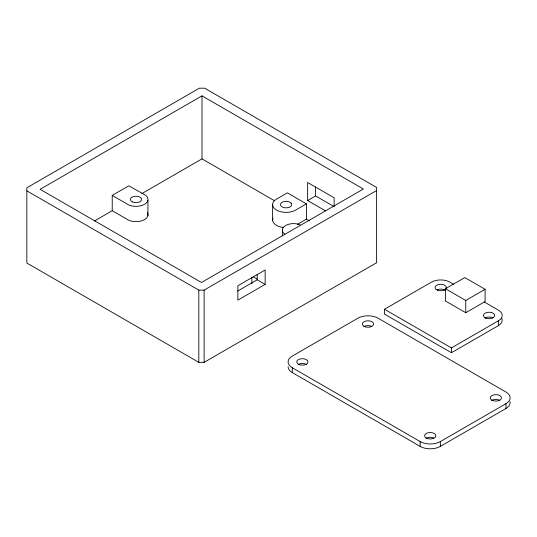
<?xml version="1.0" encoding="UTF-8"?>
<svg xmlns="http://www.w3.org/2000/svg" width="537" height="537" viewBox="0 0 537 537"><rect width="100%" height="100%" fill="white"/><g stroke="black" fill="none" stroke-linecap="round" stroke-linejoin="round"><path stroke-width="0.81" d="M201.999 95.848L40.1 189.319L201.469 282.482L363.368 189.011L201.999 95.848L201.999 158.871L274.34 200.637M112.233 195.401L128.833 185.815L145.44 195.159A11.989 6.921 0 0 1 143.439 204.886A11.989 6.921 0 0 1 126.598 203.731L112.233 195.401L112.233 210.699L126.598 219.029A11.989 6.921 0 0 0 141.694 220.841A11.989 6.921 0 0 0 147.406 212.578M94.29 221.056L112.233 210.699M141.875 193.588L201.999 158.871M334.142 206.805L334.142 197.784L307.641 182.486L307.641 200.536L315.595 195.945L333.497 206.282M306.419 203.865L296.062 209.839A13.492 7.787 0 0 1 277.005 210.343A13.492 7.787 0 0 1 276.132 199.341L287.362 192.857L306.419 203.865L306.419 219.163L297.444 224.338M26.85 190.843L198.818 290.128L204.114 290.128L376.612 190.541M237.81 290.994L257.203 279.797L265.15 284.388L265.15 270.004L237.857 285.765L237.857 300.143L265.15 284.388M204.114 362.341L376.612 262.747L376.612 187.48L204.644 88.196L199.348 88.196L26.85 187.789L26.85 263.056L198.818 362.341L204.114 362.341L204.114 290.128M501.753 318.32A13.116 7.572 0 0 1 498.356 325.637L451.429 352.728L384.472 314.071L384.472 309.252L431.399 282.16A13.116 7.572 0 0 1 449.946 282.16L453.456 284.187M445.442 288.738L464.787 277.569L485.106 289.302L485.106 301.546L465.767 312.709L445.442 300.975L445.442 288.738L465.767 300.472L485.106 289.302M384.472 309.252L451.429 347.909L498.356 320.817A13.116 7.572 0 0 0 498.356 310.111L484.314 302.002M292.282 367.744L420.156 441.568A14.277 8.243 0 0 0 440.347 441.568L505.968 403.683A14.277 8.243 0 0 0 505.968 392.03L378.095 318.199A14.277 8.243 0 0 0 357.904 318.199L292.282 356.085A14.277 8.243 0 0 0 292.282 367.744L292.282 372.564L420.156 446.388A14.277 8.243 0 0 0 440.347 446.388L505.968 408.503A14.277 8.243 0 0 0 510.029 401.602M307.641 200.536L325.55 210.873M306.419 219.163L309.292 220.821M257.277 279.24L255.156 278.012A11.989 6.921 0 0 1 253.33 276.548M505.968 403.683L505.968 408.503M498.356 320.817L498.356 325.637M465.767 300.472L465.767 312.709M451.429 347.909L451.429 352.728M440.347 441.568L440.347 446.388M420.156 441.568L420.156 446.388M315.595 186.923L315.595 195.945M282.375 229.413L282.375 235.85M272.621 204.946L272.621 220.244M257.203 274.206L257.203 279.797M251.907 277.085L251.907 283.523M198.818 290.128L198.818 362.341M147.923 200.261L147.923 215.559M284.825 234.172A11.243 6.491 0 0 1 285.389 225.621A11.243 6.491 0 0 1 300.149 224.828M283.207 227.493A13.492 7.787 0 0 1 272.924 218.217M437.044 289.852A5.618 3.242 0 0 1 444.965 290.235M484.877 318.132A5.618 3.242 0 0 1 492.812 317.85M292.282 372.564A14.277 8.243 0 0 1 288.101 366.731M298.404 364.435A5.618 3.242 0 0 1 306.352 364.435M425.935 438.481A5.618 3.242 0 0 1 433.849 438.071M491.764 400.461A5.618 3.242 0 0 1 499.705 400.3M363.771 326.704A5.618 3.242 0 0 1 371.705 326.409M291.141 203.161L290.329 202.456A5.618 3.242 0 0 0 282.986 201.892A5.618 3.242 0 0 0 281.052 206.02L281.865 206.725A5.618 3.242 0 0 0 289.215 207.289A5.618 3.242 0 0 0 291.141 203.161M132.485 201.966A5.618 3.242 0 0 0 141.573 199.945A5.618 3.242 0 0 0 134.002 196.414A5.618 3.242 0 0 0 132.485 201.966M485.354 317.897A5.618 3.242 0 0 0 494.59 316.112A5.618 3.242 0 0 0 487.301 312.386A5.618 3.242 0 0 0 485.354 317.897M437.467 290.181A5.618 3.242 0 0 0 446.274 287.785A5.618 3.242 0 0 0 438.279 284.576A5.618 3.242 0 0 0 437.467 290.181M426.653 438.239A5.618 3.242 0 0 0 435.789 436.292A5.618 3.242 0 0 0 428.311 432.694A5.618 3.242 0 0 0 426.653 438.239M492.04 400.233A5.618 3.242 0 0 0 501.35 398.588A5.618 3.242 0 0 0 494.228 394.755A5.618 3.242 0 0 0 492.04 400.233M364.287 326.469A5.618 3.242 0 0 0 373.51 324.663A5.618 3.242 0 0 0 366.194 320.958A5.618 3.242 0 0 0 364.287 326.469M299.565 364.724A5.618 3.242 0 0 0 307.996 361.911A5.618 3.242 0 0 0 299.565 359.105A5.618 3.242 0 0 0 299.565 364.724"/></g></svg>
